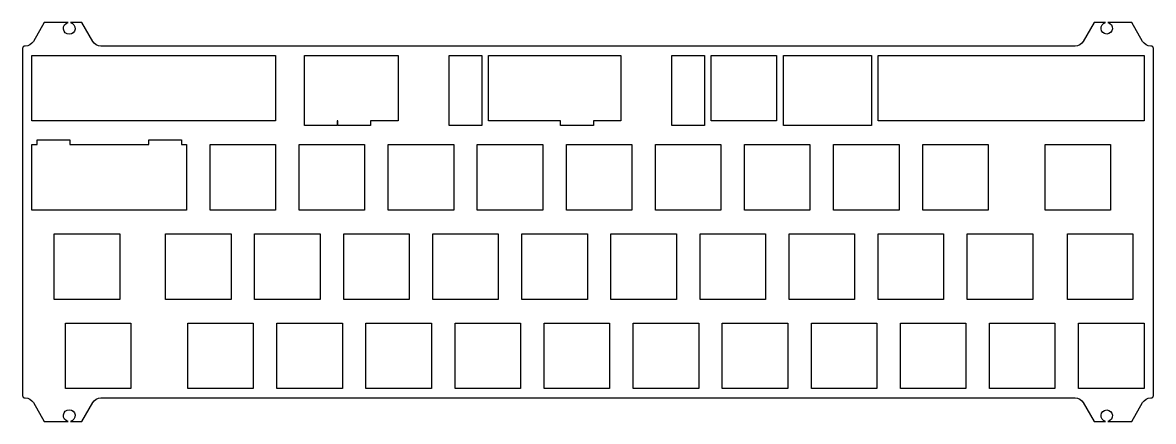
# Model space of a CAD drawing. Header units: millimetres. Extents: x -233 to 9, y -14 to 71.
import ezdxf

# ---------------------------------------------------------------- set-up
doc = ezdxf.new("R2010")
doc.units = ezdxf.units.MM
doc.layers.get('0').update_dxf_attribs({"linetype": 'CONTINUOUS'})

msp = doc.modelspace()

# ---------------------------------------------------------------- linework, layer by layer
for p, q in [((-230.84, 64.15), (-178.74, 64.15)), ((-230.84, 50.15), (-230.84, 64.15)), ((-178.74, 64.15), (-178.74, 50.15)), ((-70.14, 64.15), (-51.27, 64.15)), ((-70.14, 49.15), (-70.14, 64.15)), ((-51.27, 64.15), (-51.27, 49.15)), ((-49.86, 64.15), (7, 64.15)), ((-49.86, 50.15), (-49.86, 64.15)), ((7, 64.15), (7, 50.15)), ((-178.74, 50.15), (-230.84, 50.15)), ((-51.27, 49.15), (-70.14, 49.15)), ((7, 50.15), (-49.86, 50.15))]:
    msp.add_line(p, q)
msp.add_lwpolyline([(-220.16, 71.15), (-222.61, 71.15, -9.949874), (-223.11, 71.15), (-228.23, 71.15), (-230.54, 67.15, -0.267949), (-232.27, 66.15), (-232.34, 66.15, 0.414214), (-232.84, 65.65), (-232.84, -8.5, 0.414214), (-232.34, -9), (-232.27, -9, -0.267949), (-230.54, -10), (-228.23, -14), (-223.11, -14, -9.949874), (-222.61, -14), (-220.16, -14), (-217.85, -10, -0.267949), (-216.12, -9), (-7.72, -9, -0.267949), (-5.99, -10), (-3.68, -14), (-1.22, -14, -9.949874), (-0.73, -14), (4.39, -14), (6.7, -10, -0.267949), (8.43, -9), (8.5, -9, 0.414214), (9, -8.5), (9, 65.65, 0.414214), (8.5, 66.15), (8.43, 66.15, -0.267949), (6.7, 67.15), (4.39, 71.15), (-0.73, 71.15, -9.949874), (-1.22, 71.15), (-3.68, 71.15), (-5.99, 67.15, -0.267949), (-7.72, 66.15), (-216.12, 66.15, -0.267949), (-217.85, 67.15)], format="xyb", close=True)
for points in [[(-172.57, 64.15), (-152.54, 64.15), (-152.54, 50.15), (-158.42, 50.15), (-158.42, 49.15), (-165.42, 49.15), (-165.42, 50.15), (-165.57, 50.15), (-165.57, 49.15), (-172.57, 49.15)], [(-141.64, 64.15), (-134.64, 64.15), (-134.64, 49.15), (-141.64, 49.15)], [(-110.77, 49.15), (-117.77, 49.15), (-117.77, 50.15), (-133.21, 50.15), (-133.21, 64.15), (-104.92, 64.15), (-104.92, 50.15), (-110.77, 50.15)], [(-94.02, 64.15), (-87.02, 64.15), (-87.02, 49.15), (-94.02, 49.15)], [(-71.58, 50.15), (-85.58, 50.15), (-85.58, 64.15), (-71.58, 64.15)], [(-205.87, 45.1), (-205.87, 46.1), (-198.87, 46.1), (-198.87, 45.1), (-197.79, 45.1), (-197.79, 31.1), (-230.84, 31.1), (-230.84, 45.1), (-229.75, 45.1), (-229.75, 46.1), (-222.75, 46.1), (-222.75, 45.1)], [(-192.74, 45.1), (-178.74, 45.1), (-178.74, 31.1), (-192.74, 31.1)], [(-159.69, 31.1), (-173.69, 31.1), (-173.69, 45.1), (-159.69, 45.1)], [(-154.64, 31.1), (-154.64, 45.1), (-140.64, 45.1), (-140.64, 31.1)], [(-121.59, 31.1), (-135.59, 31.1), (-135.59, 45.1), (-121.59, 45.1)], [(-102.54, 31.1), (-116.54, 31.1), (-116.54, 45.1), (-102.54, 45.1)], [(-97.49, 45.1), (-83.49, 45.1), (-83.49, 31.1), (-97.49, 31.1)], [(-64.44, 31.1), (-78.44, 31.1), (-78.44, 45.1), (-64.44, 45.1)], [(-59.39, 45.1), (-45.39, 45.1), (-45.39, 31.1), (-59.39, 31.1)], [(-40.34, 45.1), (-26.34, 45.1), (-26.34, 31.1), (-40.34, 31.1)], [(-0.14, 45.1), (-0.14, 31.1), (-14.14, 31.1), (-14.14, 45.1)], [(-212.07, 26.05), (-212.07, 12.05), (-226.08, 12.05), (-226.08, 26.05)], [(-202.26, 26.05), (-188.26, 26.05), (-188.26, 12.05), (-202.26, 12.05)], [(-169.21, 26.05), (-169.21, 12.05), (-183.21, 12.05), (-183.21, 26.05)], [(-150.16, 12.05), (-164.16, 12.05), (-164.16, 26.05), (-150.16, 26.05)], [(-131.11, 12.05), (-145.11, 12.05), (-145.11, 26.05), (-131.11, 26.05)], [(-112.06, 12.05), (-126.06, 12.05), (-126.06, 26.05), (-112.06, 26.05)], [(-107.01, 26.05), (-93.01, 26.05), (-93.01, 12.05), (-107.01, 12.05)], [(-87.96, 12.05), (-87.96, 26.05), (-73.96, 26.05), (-73.96, 12.05)], [(-68.91, 26.05), (-54.91, 26.05), (-54.91, 12.05), (-68.91, 12.05)], [(-35.86, 12.05), (-49.86, 12.05), (-49.86, 26.05), (-35.86, 26.05)], [(-16.81, 12.05), (-30.81, 12.05), (-30.81, 26.05), (-16.81, 26.05)], [(-9.38, 12.05), (-9.38, 26.05), (4.62, 26.05), (4.62, 12.05)], [(-223.69, -7), (-223.69, 7), (-209.69, 7), (-209.69, -7)], [(-197.5, 7), (-183.5, 7), (-183.5, -7), (-197.5, -7)], [(-164.45, -7), (-178.45, -7), (-178.45, 7), (-164.45, 7)], [(-145.4, 7), (-145.4, -7), (-159.4, -7), (-159.4, 7)], [(-126.35, 7), (-126.35, -7), (-140.35, -7), (-140.35, 7)], [(-121.3, -7), (-121.3, 7), (-107.3, 7), (-107.3, -7)], [(-102.25, 7), (-88.25, 7), (-88.25, -7), (-102.25, -7)], [(-69.2, -7), (-83.2, -7), (-83.2, 7), (-69.2, 7)], [(-50.15, 7), (-50.15, -7), (-64.15, -7), (-64.15, 7)], [(-45.1, 7), (-31.1, 7), (-31.1, -7), (-45.1, -7)], [(-12.05, -7), (-26.05, -7), (-26.05, 7), (-12.05, 7)], [(-7, 7), (7, 7), (7, -7), (-7, -7)]]:
    msp.add_lwpolyline(points, close=True)

doc.saveas('drawing.dxf')
